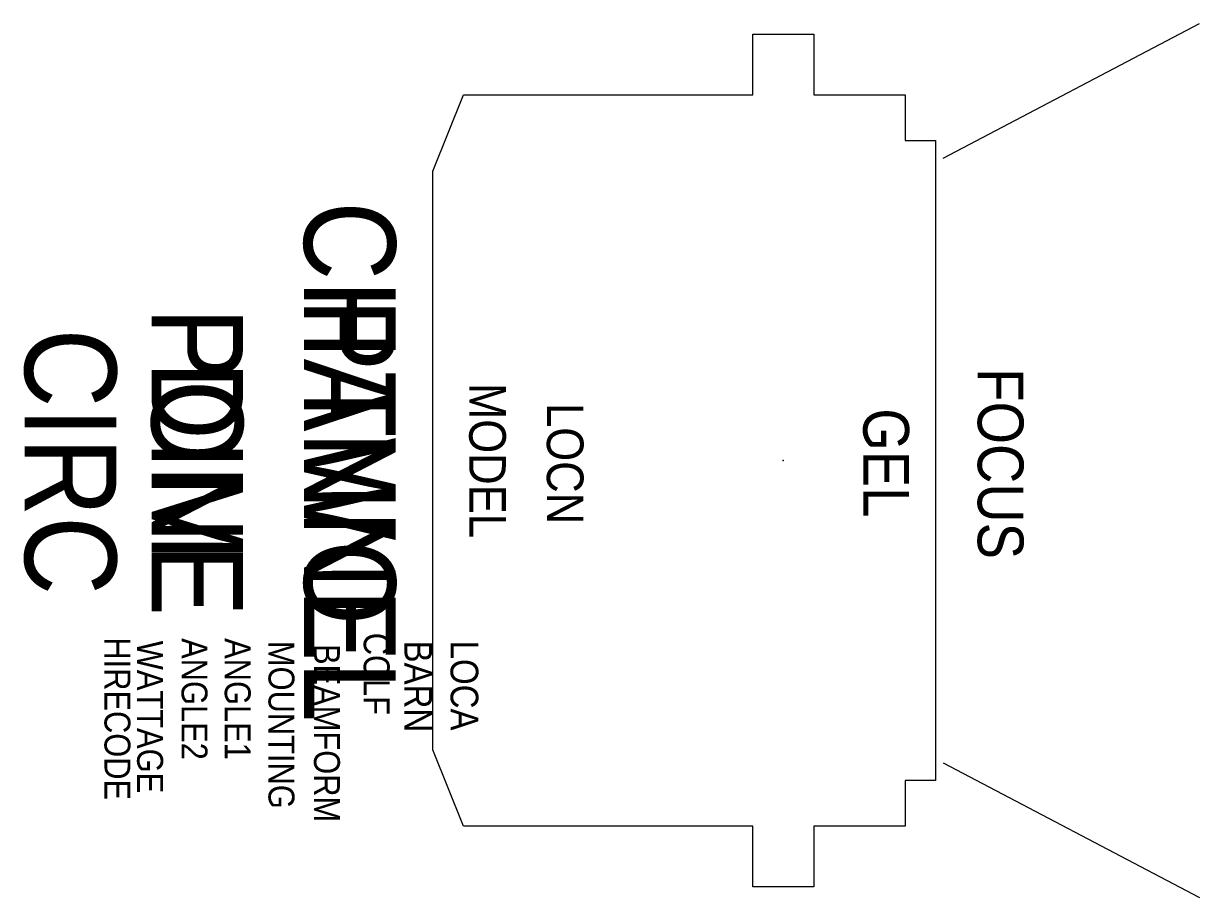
# Model space of a CAD drawing. Extents: x 2099 to 3384, y 2056 to 3011.
import ezdxf
from ezdxf.enums import TextEntityAlignment as Align

# ---------------------------------------------------------------- set-up
doc = ezdxf.new("R2010")
doc.units = 0
doc.header["$MEASUREMENT"] = 0
for name, color, linetype in [('BARNDOORS', 4, 'CONTINUOUS'), ('CHANNEL', 3, 'CONTINUOUS'), ('CIRC', 6, 'CONTINUOUS'), ('DIMMER', 4, 'CONTINUOUS'), ('FOCUS', 30, 'CONTINUOUS'), ('GEL', 1, 'CONTINUOUS'), ('LANTERNS', 4, 'CONTINUOUS'), ('LOCATION', 7, 'CONTINUOUS'), ('MODEL', 6, 'CONTINUOUS'), ('PATCH', 5, 'CONTINUOUS'), ('PATCH2', 5, 'CONTINUOUS')]:
    doc.layers.add(name, color=color, linetype=linetype)

msp = doc.modelspace()

# ---------------------------------------------------------------- linework, layer by layer
at = {"layer": 'BARNDOORS', "color": 0}
for p, q in [((3103.7, 2863.6), (3383.9, 3010.8)), ((3103.7, 2203.4), (3383.9, 2056.1))]:
    msp.add_line(p, q, dxfattribs=at)
at = {"layer": 'LANTERNS', "color": 0}
msp.add_lwpolyline([(2895.9, 2932.8), (2895.9, 2999.3), (2962.5, 2999.3), (2962.5, 2932.8), (3062.3, 2932.8), (3062.3, 2882.9), (3095.6, 2882.9), (3095.6, 2184.1), (3062.3, 2184.1), (3062.3, 2134.2), (2962.5, 2134.2), (2962.5, 2067.6), (2895.9, 2067.6), (2895.9, 2134.2), (2579.8, 2134.2), (2546.5, 2217.4), (2546.5, 2849.6), (2579.8, 2932.8)], close=True, dxfattribs=at)
msp.add_point((2929.2, 2533.5), dxfattribs=at)

# ---------------------------------------------------------------- texts
at = {"layer": 'CHANNEL', "width": 0.89}
msp.add_attdef('CHANNEL', text='', height=100, rotation=270, dxfattribs=at).set_placement((2405.7, 2532.1), align=Align.CENTER)
at = {"layer": 'CIRC', "width": 0.89}
msp.add_attdef('CIRC', text='', height=100, rotation=270, dxfattribs=at).set_placement((2100.6, 2532.1), align=Align.CENTER)
at = {"layer": 'DIMMER', "width": 0.89}
msp.add_attdef('DIM', text='', height=100, rotation=270, dxfattribs=at).set_placement((2239, 2533), align=Align.CENTER)
at = {"layer": 'FOCUS', "width": 0.89}
msp.add_attdef('FOCUS', text='', height=50, rotation=270, dxfattribs=at).set_placement((3141.6, 2530), align=Align.CENTER)
at = {"layer": 'GEL', "width": 0.89}
msp.add_attdef('GEL', text='', height=50, rotation=270, dxfattribs=at).set_placement((3016.6, 2530.9), align=Align.CENTER)
at = {"layer": 'LANTERNS', "color": 0, "width": 0.89, "flags": 1}
for tag, p, s, height in [('ANGLE2', (2271.8, 2339.4), '180', 28.3), ('ANGLE1', (2319, 2339.4), '0', 28.3), ('COLF', (2470.8, 2345.3), 'N', 28.3), ('HIRECODE', (2187.6, 2340.3), '', 28.3), ('WATTAGE', (2223.3, 2336.6, 0), '5000', 28.3), ('MOUNTING', (2366.8, 2336.4), 'LARGE HOOK CLAMP', 28.305), ('BEAMFORM', (2416.5, 2333), 'C', 28.3), ('BARN', (2515.3, 2336.8), '1', 30.3), ('LOCA', (2565.7, 2336.7), '', 30.3)]:
    msp.add_attdef(tag, p, s, height=height, rotation=270, dxfattribs=at)
at = {"layer": 'LOCATION', "width": 0.89}
msp.add_attdef('LOCN', text='', height=40, rotation=270, dxfattribs=at).set_placement((2670.9, 2530.1), align=Align.CENTER)
at = {"layer": 'MODEL', "width": 0.89}
msp.add_attdef('MODEL', text='10k HMI', height=40, rotation=270, dxfattribs=at).set_placement((2586.1, 2533.5), align=Align.CENTER)
at = {"layer": 'PATCH', "width": 0.89}
msp.add_attdef('PONE', text='', height=100, rotation=270, dxfattribs=at).set_placement((2239, 2532.1), align=Align.CENTER)
at = {"layer": 'PATCH2', "width": 0.89}
msp.add_attdef('PTWO', text='', height=100, rotation=270, dxfattribs=at).set_placement((2405.7, 2532.1), align=Align.CENTER)

doc.saveas('drawing.dxf')
